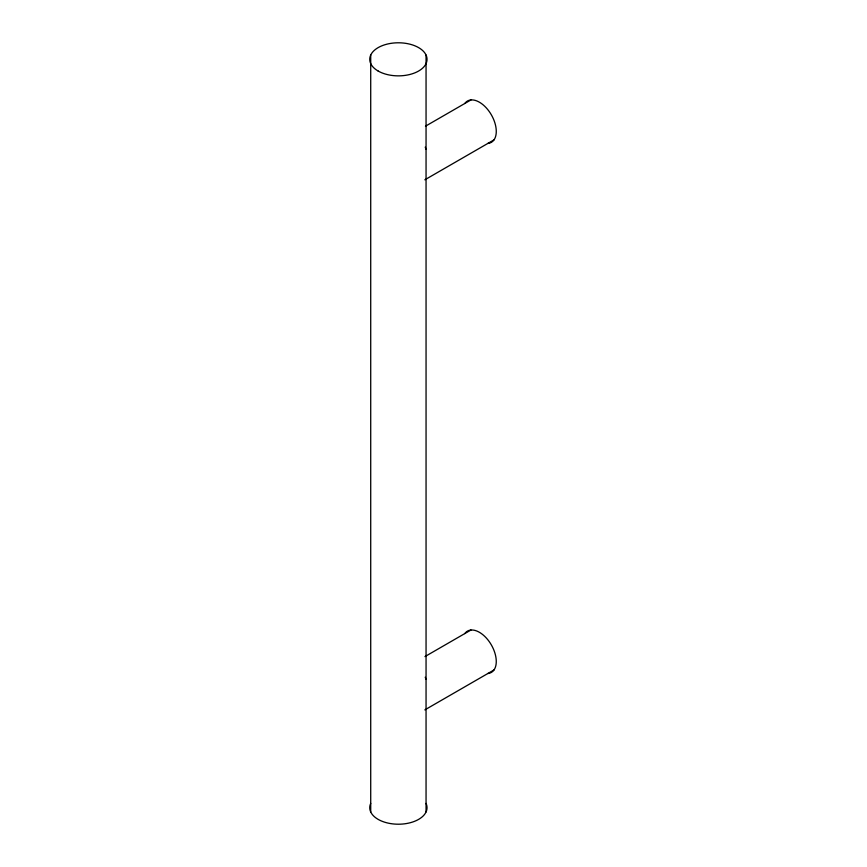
<?xml version="1.0" encoding="UTF-8"?>
<svg xmlns="http://www.w3.org/2000/svg" width="867" height="867" viewBox="0 0 867 867"><rect width="100%" height="100%" fill="white"/><g stroke="black" fill="none" stroke-linecap="round" stroke-linejoin="round"><path stroke-width="1.3" d="M425.448 126.214L470.965 99.933M424.819 179.816L494.017 139.869M424.949 656.59L470.965 630.016M424.819 709.9L494.017 669.953M425.231 147.13L426.055 149.254M425.231 677.214L426.055 679.338M426.055 55.044L426.055 811.956M370.718 55.044L370.718 811.956M464.788 633.593A23.864 13.785 60 0 1 491.329 644.885A23.864 13.785 60 0 1 487.839 673.518M464.788 103.498A23.864 13.785 60 0 1 491.329 114.791A23.864 13.785 60 0 1 487.839 143.434M426.055 803.395A28.644 16.538 0 0 1 398.387 824.214A28.644 16.538 0 0 1 370.718 803.395M378.131 71.018A28.644 16.538 0 0 0 426.055 63.605A28.644 16.538 0 0 0 390.974 43.35A28.644 16.538 0 0 0 378.131 71.018"/></g></svg>
